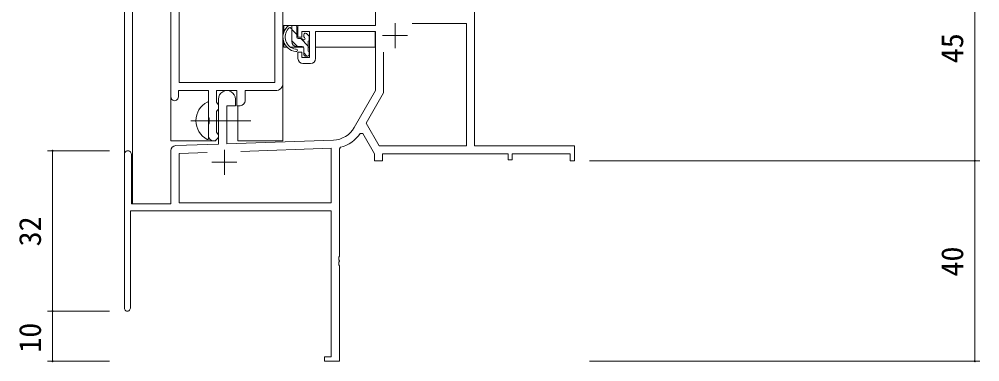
# Model space of a CAD drawing. Units: millimetres, scale not verified. Extents: x -567 to 567, y -403 to 403.
# Drawn here: x -445.5 to -253.5, y -236 to -167.6 of the extents above; entities that cross this region are included whole.
import ezdxf
from ezdxf.enums import TextEntityAlignment as Align

# ---------------------------------------------------------------- set-up
doc = ezdxf.new("R2010")
doc.units = ezdxf.units.MM
doc.header["$LTSCALE"] = 2
doc.linetypes.add('CHAIN2', pattern=[12, 9, -1, 1, -1])
for name, color, linetype, lineweight in [('0-0_0', 7, 'Continuous', 9), ('0-1_USER1', 6, 'Continuous', 9), ('0-2_YKK_ZWAK', 2, 'Continuous', 9), ('0-3_YKK_11', 4, 'Continuous', 9)]:
    doc.layers.add(name, color=color, linetype=linetype, lineweight=lineweight)
doc.styles.add('ＭＳ ゴシック', font='')
doc.styles.get('ＭＳ ゴシック').set_extended_font_data('MS Gothic')

msp = doc.modelspace()

# ---------------------------------------------------------------- linework, layer by layer
at = {"layer": '0-0_0'}
for p, q in [((-415.21, -183.135), (-415.21, -116.885)), ((-354.51, -192.885), (-354.51, -150.885)), ((-374.31, -152.585), (-374.31, -168.885)), ((-413.58, -180.255), (-413.58, -158.515)), ((-413.58, -180.255), (-413.58, -158.515)), ((-392.81, -162.885), (-392.81, -180.385)), ((-394.44, -164.515), (-394.44, -180.255)), ((-374.31, -168.885), (-389.81, -168.885)), ((-389.81, -168.885), (-389.81, -171.185)), ((-370.41, -168.385), (-370.41, -173.385)), ((-356.14, -168.515), (-366.997, -168.515)), ((-356.14, -192.885), (-356.14, -168.515)), ((-389.01, -170.085), (-387.51, -170.085)), ((-389.01, -171.185), (-389.01, -170.085)), ((-387.51, -170.085), (-387.51, -175.285)), ((-386.31, -170.085), (-374.31, -170.085)), ((-386.31, -175.485), (-386.31, -170.085)), ((-374.31, -170.085), (-374.31, -181.885)), ((-372.91, -170.885), (-367.91, -170.885)), ((-389.81, -171.185), (-389.01, -171.185)), ((-389.81, -174.185), (-389.81, -175.485)), ((-389.01, -174.185), (-389.81, -174.185)), ((-389.01, -175.285), (-389.01, -174.185)), ((-372.68, -174.187), (-372.68, -182.322)), ((-372.68, -174.187), (-372.68, -182.322)), ((-387.51, -175.285), (-389.01, -175.285)), ((-388.81, -176.485), (-387.31, -176.485)), ((-394.44, -180.255), (-413.58, -180.255)), ((-413.71, -181.885), (-413.71, -183.135)), ((-407.71, -181.885), (-413.71, -181.885)), ((-407.71, -187.214), (-407.71, -181.885)), ((-402.01, -181.885), (-406.08, -181.885)), ((-406.08, -181.885), (-406.08, -184.202)), ((-402.01, -184.885), (-402.01, -181.885)), ((-400.38, -181.885), (-400.38, -183.885)), ((-394.31, -181.885), (-400.38, -181.885)), ((-374.31, -181.885), (-378.564, -189.254)), ((-372.68, -182.322), (-376.174, -188.373)), ((-406.08, -184.202), (-405.932, -184.395)), ((-405.71, -183.585), (-405.71, -192.553)), ((-402.31, -184.885), (-402.31, -183.585)), ((-405.932, -185.875), (-406.08, -186.068)), ((-406.08, -186.068), (-406.08, -190.202)), ((-405.932, -184.395), (-405.71, -184.685)), ((-405.71, -185.585), (-405.932, -185.875)), ((-405.71, -184.685), (-405.71, -185.585)), ((-404.01, -184.885), (-402.31, -184.885)), ((-404.01, -192.494), (-404.01, -184.885)), ((-401.38, -184.885), (-402.01, -184.885)), ((-407.567, -187.406), (-407.71, -187.214)), ((-407.567, -188.364), (-407.567, -187.406)), ((-407.71, -188.556), (-407.567, -188.364)), ((-407.71, -190.885), (-407.71, -188.556)), ((-376.174, -188.373), (-373.569, -192.885)), ((-406.08, -190.202), (-405.932, -190.395)), ((-405.932, -190.395), (-405.71, -190.685)), ((-405.71, -190.685), (-405.71, -190.885)), ((-382.72, -191.751), (-404.01, -192.494)), ((-377.373, -190.424), (-376.863, -190.44)), ((-376.863, -190.44), (-374.51, -194.515)), ((-415.21, -193.851), (-415.21, -204.485)), ((-405.71, -192.553), (-414.245, -192.851)), ((-404.51, -193.685), (-404.51, -198.685)), ((-401.22, -194.028), (-383.14, -193.396)), ((-401.22, -194.028), (-383.14, -193.396)), ((-383.14, -193.396), (-383.14, -204.255)), ((-381.51, -193.476), (-381.283, -193.185)), ((-381.51, -214.927), (-381.51, -193.476)), ((-373.569, -192.885), (-356.14, -192.885)), ((-334.51, -192.885), (-354.51, -192.885)), ((-334.51, -195.885), (-334.51, -192.885)), ((-424.51, -194.585), (-424.51, -225.285)), ((-423.11, -204.485), (-423.11, -194.585)), ((-413.58, -194.459), (-407.943, -194.262)), ((-413.58, -204.255), (-413.58, -194.459)), ((-374.51, -194.515), (-374.51, -195.885)), ((-372.88, -194.515), (-347.81, -194.515)), ((-372.88, -195.885), (-372.88, -194.515)), ((-347.81, -194.515), (-347.81, -195.685)), ((-347.81, -195.685), (-347.01, -195.685)), ((-347.01, -194.515), (-335.41, -194.515)), ((-347.01, -195.685), (-347.01, -194.515)), ((-335.41, -194.515), (-335.41, -195.885)), ((-407.01, -196.185), (-402.01, -196.185)), ((-374.51, -195.885), (-372.88, -195.885)), ((-335.41, -195.885), (-334.51, -195.885)), ((-415.21, -204.485), (-423.11, -204.485)), ((-383.14, -204.255), (-413.58, -204.255)), ((-423.31, -205.885), (-383.14, -205.885)), ((-423.31, -225.285), (-423.31, -205.885)), ((-383.14, -205.885), (-383.14, -234.985)), ((-381.63, -215.11), (-381.51, -214.927)), ((-381.63, -215.66), (-381.63, -215.11)), ((-381.51, -215.843), (-381.63, -215.66)), ((-381.63, -216.11), (-381.51, -215.927)), ((-381.63, -216.66), (-381.63, -216.11)), ((-381.51, -216.843), (-381.63, -216.66)), ((-381.51, -215.927), (-381.51, -215.843)), ((-381.51, -235.885), (-381.51, -216.843)), ((-384.51, -234.985), (-384.51, -235.885)), ((-383.14, -234.985), (-384.51, -234.985)), ((-384.51, -235.885), (-381.51, -235.885))]:
    msp.add_line(p, q, dxfattribs=at)
for centre, radius, start, end in [((-388.81, -175.485), 1, 180.00001, 269.99999), ((-387.31, -175.485), 1, 270.00001, 359.99999), ((-394.31, -180.385), 1.5, 270.00001, 359.99999), ((-404.01, -183.585), 1.7, 359.99999, 180.00001), ((-414.46, -183.135), 0.75, 179.99999, 0.00001), ((-401.38, -183.885), 1, 270.00001, 359.99999), ((-382.894, -186.754), 5, 271.99999, 330), ((-406.71, -190.885), 1, 180.00001, 269.99999), ((-406.71, -190.885), 1, 270.00001, 359.99999), ((-382.894, -186.754), 6.63, 284.06642, 326.39018), ((-423.81, -194.585), 0.7, 359.99999, 180.00001), ((-414.21, -193.851), 1, 91.99998, 180), ((-423.91, -225.285), 0.6, 179.99999, 0.00001)]:
    msp.add_arc(centre, radius, start, end, dxfattribs=at)
at = {"layer": '0-1_USER1'}
for p, q in [((-254.51, -150.885), (-254.51, -195.885)), ((-427.51, -193.885), (-439.862, -193.885)), ((-438.862, -193.885), (-438.862, -225.885)), ((-331.51, -195.885), (-253.51, -195.885)), ((-331.51, -195.885), (-253.51, -195.885)), ((-254.51, -195.885), (-254.51, -235.885)), ((-427.51, -225.885), (-439.862, -225.885)), ((-427.51, -225.885), (-439.862, -225.885)), ((-438.862, -225.885), (-438.862, -235.885)), ((-427.51, -235.885), (-439.862, -235.885)), ((-331.51, -235.885), (-253.51, -235.885))]:
    msp.add_line(p, q, dxfattribs=at)
for centre, start, end in [((-438.862, -193.885), 90, 270), ((-438.862, -193.885), 270, 90), ((-254.51, -195.885), 90, 270), ((-254.51, -195.885), 90, 270), ((-254.51, -195.885), 270, 90), ((-254.51, -195.885), 270, 90), ((-438.862, -225.885), 90, 270), ((-438.862, -225.885), 90, 270), ((-438.862, -225.885), 270, 90), ((-438.862, -225.885), 270, 90), ((-438.862, -235.885), 90, 270), ((-438.862, -235.885), 270, 90), ((-254.51, -235.885), 90, 270), ((-254.51, -235.885), 270, 90)]:
    msp.add_arc(centre, 0.106, start, end, dxfattribs=at)
at = {"layer": '0-2_YKK_ZWAK'}
for p, q in [((-392.81, -39.135), (-392.81, -191.885)), ((-424.51, -118.885), (-424.51, -194.585)), ((-422.88, -118.885), (-422.88, -204.485)), ((-415.21, -191.885), (-415.21, -117.185)), ((-401.81, -191.885), (-401.81, -184.869)), ((-415.21, -191.885), (-406.21, -191.885)), ((-406.21, -191.885), (-406.21, -191.75)), ((-401.81, -191.885), (-392.81, -191.885))]:
    msp.add_line(p, q, dxfattribs=at)
at = {"layer": '0-3_YKK_11'}
for p, q in [((-392.806, -168.885), (-392.806, -155.685)), ((-374.61, -168.885), (-392.806, -168.885)), ((-392.606, -168.885), (-392.606, -170.137)), ((-390.34, -168.885), (-391.64, -168.885)), ((-391.04, -172.085), (-391.04, -168.885)), ((-390.04, -170.705), (-391.04, -169.705)), ((-390.04, -171.185), (-390.04, -169.185)), ((-388.64, -170.685), (-388.64, -171.024)), ((-387.628, -170.973), (-388.128, -170.473)), ((-374.406, -170.166), (-374.406, -173.185)), ((-392.606, -172.275), (-392.606, -173.185)), ((-389.905, -173.085), (-391.04, -171.95)), ((-389.101, -171.485), (-389.74, -171.485)), ((-387.74, -173.005), (-389.259, -171.485)), ((-387.74, -173.985), (-387.74, -171.985)), ((-387.54, -171.785), (-387.54, -171.185)), ((-392.606, -173.185), (-392.025, -173.185)), ((-391.329, -173.185), (-388.716, -173.185)), ((-388.94, -173.085), (-390.04, -173.085)), ((-388.64, -173.385), (-388.64, -174.685)), ((-388.005, -174.985), (-388.64, -174.35)), ((-387.74, -173.185), (-387.51, -173.185)), ((-387.54, -174.685), (-387.54, -174.185)), ((-374.406, -173.185), (-386.31, -173.185)), ((-388.34, -174.985), (-387.84, -174.985)), ((-407.708, -191.481), (-407.708, -184.289))]:
    msp.add_line(p, q, dxfattribs=at)
at = {"layer": '0-3_YKK_11', "linetype": 'CHAIN2'}
msp.add_line((-411.208, -187.885), (-399.221, -187.885), dxfattribs=at)
at = {"layer": '0-3_YKK_11'}
for centre, radius, start, end in [((-389.926, -171.206), 2.885, 126.45193, 263.90389), ((-390.34, -169.185), 0.3, 0, 90), ((-389.84, -171.172), 2.504, 139.45806, 259.25217), ((-391.9, -169.289), 0.3, 301.6219, 336.95039), ((-391.44, -169.485), 0.2, 36.8699, 156.95039), ((-391.04, -169.185), 0.3, 216.8699, 270), ((-388.34, -170.685), 0.3, 45, 180), ((-390.04, -172.085), 1, 180, 270), ((-389.74, -171.185), 0.3, 180, 270), ((-389.101, -171.785), 0.3, 33.05573, 90), ((-388.64, -171.485), 0.25, 213.05573, 56.94427), ((-388.34, -171.024), 0.3, 180, 236.94427), ((-387.74, -171.785), 0.2, 270, 0), ((-387.84, -171.185), 0.3, 0, 45), ((-390.162, -173.835), 0.25, 253.6388, 125.58163), ((-388.94, -173.385), 0.3, 0, 90), ((-388.34, -174.685), 0.3, 180, 270), ((-387.84, -174.685), 0.3, 270, 0), ((-387.74, -174.185), 0.2, 0, 90), ((-406.008, -187.885), 4.2, 117.28096, 242.71904), ((-407.863, -184.289), 0.154, 0, 117.28096), ((-407.863, -191.481), 0.154, 242.71904, 0)]:
    msp.add_arc(centre, radius, start, end, dxfattribs=at)

# ---------------------------------------------------------------- texts
at = {"layer": '0-1_USER1', "style": 'ＭＳ ゴシック'}
for s, p in [('45', (-255.51, -176.419)), ('32', (-439.862, -212.967)), ('40', (-255.51, -218.98)), ('10', (-439.862, -234.187))]:
    msp.add_text(s, height=4.399, rotation=90, dxfattribs=at).set_placement(p, align=Align.BOTTOM_LEFT)

doc.saveas('drawing.dxf')
